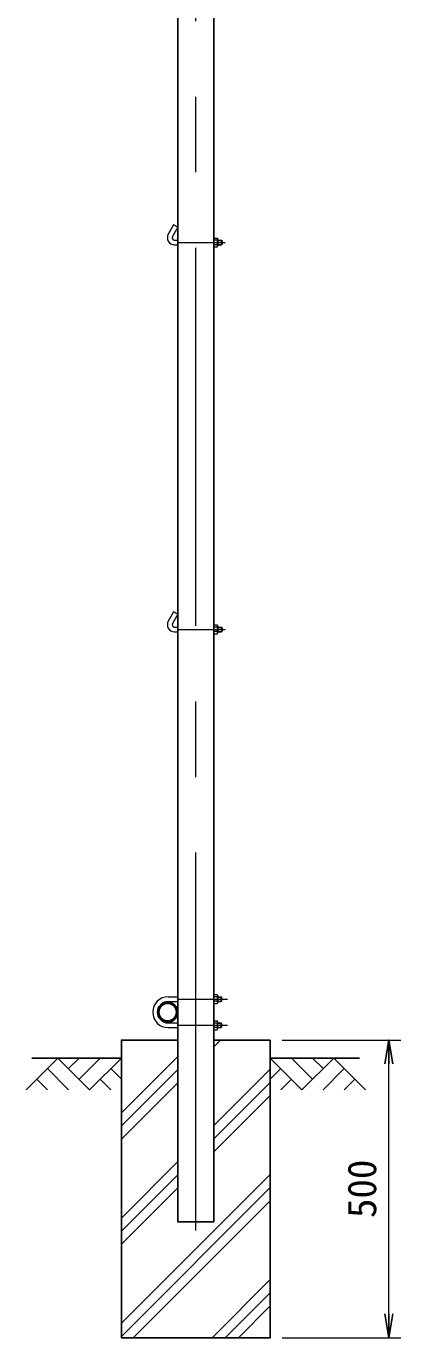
# Model space of a CAD drawing. Units: millimetres, scale not verified. Extents: x -5699 to 5699, y -3329 to 3329.
# Drawn here: x -1810 to -1182, y -1651 to 552 of the extents above; entities that cross this region are included whole.
import ezdxf
from ezdxf.enums import TextEntityAlignment as Align

# ---------------------------------------------------------------- set-up
doc = ezdxf.new("R2010")
doc.units = ezdxf.units.MM
doc.header["$LTSCALE"] = 20
doc.linetypes.add('USER3', pattern=[50.8, 31.75, -6.35, 6.35, -6.35])
for name, color, linetype, lineweight in [('0-B_0', 7, 'Continuous', 25), ('0-C_D-STR1', 1, 'Continuous', 25), ('0-E_D-STR3', 3, 'Continuous', 13), ('0-F_D-BMK', 2, 'USER3', 13), ('1-0_D-STR-DIM', 7, 'Continuous', 13), ('1-2_D-DCR-HCH', 7, 'Continuous', 13), ('1-3_D-STR4', 7, 'Continuous', 25), ('1-4_D-BGD', 7, 'Continuous', 25)]:
    doc.layers.add(name, color=color, linetype=linetype, lineweight=lineweight)
doc.styles.add('ＭＳ ゴシック', font='')
doc.styles.get('ＭＳ ゴシック').set_extended_font_data('MS Gothic')

# ---------------------------------------------------------------- blocks, each defined once
blk = doc.blocks.new('_OPEN')
at = {"layer": '0-B_0'}
blk.add_line((-20, 3.33), (0, 0), dxfattribs=at)
blk.add_lwpolyline([(-20, -3.33), (0, 0), (-20, 0)], dxfattribs=at)

msp = doc.modelspace()

# ---------------------------------------------------------------- linework, layer by layer
at = {"layer": '0-C_D-STR1'}
msp.add_lwpolyline([(-1556.07, 864.78), (-1556.07, -1456.22), (-1495.57, -1456.22), (-1495.57, 864.78)], dxfattribs=at)
for radius in [17, 14.7]:
    msp.add_circle((-1573.07, -1104.22), radius, dxfattribs=at)
at = {"layer": '0-E_D-STR3'}
for p, q in [((-1563, 218.37), (-1572, 202.78)), ((-1556.07, 214.37), (-1565.07, 198.78)), ((-1556.07, 214.37), (-1563, 218.37)), ((-1561.6, 192.78), (-1556.07, 192.78)), ((-1561.6, 184.78), (-1556.07, 184.78)), ((-1495.57, 196.28), (-1495.57, 181.28)), ((-1495.57, 196.28), (-1489.77, 196.28)), ((-1489.77, 192.53), (-1495.57, 192.53)), ((-1489.77, 185.03), (-1495.57, 185.03)), ((-1495.57, 181.28), (-1489.77, 181.28)), ((-1489.07, 194.7), (-1489.07, 183.13)), ((-1489.07, 192.78), (-1482.8, 192.78)), ((-1489.07, 192.08), (-1482.1, 192.08)), ((-1489.07, 185.48), (-1482.1, 185.48)), ((-1489.07, 184.78), (-1482.8, 184.78)), ((-1482.8, 192.78), (-1482.8, 184.78)), ((-1481.6, 191.58), (-1482.8, 192.78)), ((-1482.8, 184.78), (-1481.6, 185.98)), ((-1481.6, 191.58), (-1481.6, 185.98)), ((-1481.6, 191.58), (-1481.6, 185.98)), ((-1563, -431.63), (-1572, -447.22)), ((-1556.07, -435.63), (-1565.07, -451.22)), ((-1556.07, -435.63), (-1563, -431.63)), ((-1561.6, -457.22), (-1556.07, -457.22)), ((-1495.57, -453.72), (-1495.57, -468.72)), ((-1495.57, -453.72), (-1489.77, -453.72)), ((-1489.77, -457.47), (-1495.57, -457.47)), ((-1489.07, -455.3), (-1489.07, -466.87)), ((-1489.07, -457.22), (-1482.8, -457.22)), ((-1489.07, -457.92), (-1482.1, -457.92)), ((-1482.8, -457.22), (-1482.8, -465.22)), ((-1481.6, -458.42), (-1482.8, -457.22)), ((-1481.6, -458.42), (-1481.6, -464.02)), ((-1481.6, -458.42), (-1481.6, -464.02)), ((-1561.6, -465.22), (-1556.07, -465.22)), ((-1489.77, -464.97), (-1495.57, -464.97)), ((-1495.57, -468.72), (-1489.77, -468.72)), ((-1489.07, -464.52), (-1482.1, -464.52)), ((-1489.07, -465.22), (-1482.8, -465.22)), ((-1482.8, -465.22), (-1481.6, -464.02)), ((-1572.07, -1078.22), (-1556.07, -1078.22)), ((-1495.57, -1074.72), (-1489.77, -1074.72)), ((-1489.77, -1078.47), (-1495.57, -1078.47)), ((-1489.07, -1076.3), (-1489.07, -1087.87)), ((-1489.07, -1078.22), (-1483.27, -1078.22)), ((-1489.07, -1078.92), (-1482.57, -1078.92)), ((-1483.27, -1078.22), (-1482.07, -1079.42)), ((-1483.27, -1086.22), (-1483.27, -1078.22)), ((-1482.07, -1085.02), (-1482.07, -1079.42)), ((-1572.07, -1086.22), (-1556.07, -1086.22)), ((-1489.77, -1085.97), (-1495.57, -1085.97)), ((-1489.07, -1085.52), (-1482.57, -1085.52)), ((-1489.07, -1086.22), (-1483.27, -1086.22)), ((-1482.07, -1085.02), (-1483.27, -1086.22)), ((-1572.07, -1122.22), (-1556.07, -1122.22)), ((-1495.57, -1133.72), (-1495.57, -1118.72)), ((-1495.57, -1118.72), (-1489.77, -1118.72)), ((-1489.77, -1122.47), (-1495.57, -1122.47)), ((-1489.07, -1132.14), (-1489.07, -1120.58)), ((-1489.07, -1122.22), (-1483.27, -1122.22)), ((-1489.07, -1122.92), (-1482.57, -1122.92)), ((-1483.27, -1122.22), (-1482.07, -1123.42)), ((-1482.07, -1129.02), (-1482.07, -1123.42)), ((-1572.07, -1130.22), (-1556.07, -1130.22)), ((-1489.77, -1129.97), (-1495.57, -1129.97)), ((-1495.57, -1133.72), (-1489.77, -1133.72)), ((-1489.07, -1129.52), (-1482.57, -1129.52)), ((-1489.07, -1130.22), (-1483.27, -1130.22))]:
    msp.add_line(p, q, dxfattribs=at)
for points in [[(-1495.57, -1074.72), (-1495.57, -1089.72), (-1489.77, -1089.72)], [(-1482.07, -1129.02), (-1483.27, -1130.22), (-1483.27, -1122.22)]]:
    msp.add_lwpolyline(points, dxfattribs=at)
for centre, radius, start, end in [((-1561.6, 196.78), 12, 150, 270), ((-1561.6, 196.78), 4, 150, 270), ((-1491.87, 194.4), 2.81, 318.21899, 41.78101), ((-1499.46, 188.78), 10.39, 338.85295, 21.14705), ((-1491.93, 183.15), 2.86, 319.0514, 40.9486), ((-1561.6, -453.22), 12, 150, 270), ((-1561.6, -453.22), 4, 150, 270), ((-1491.87, -455.6), 2.81, 318.21899, 41.78101), ((-1499.46, -461.22), 10.39, 338.85295, 21.14705), ((-1491.93, -466.85), 2.86, 319.0514, 40.9486), ((-1572.07, -1104.22), 26, 90, 270), ((-1491.87, -1076.6), 2.81, 318.21899, 41.78101), ((-1499.46, -1082.22), 10.39, 338.85295, 21.14705), ((-1572.07, -1104.22), 18, 90, 270), ((-1491.93, -1087.85), 2.86, 319.0514, 40.9486), ((-1491.93, -1120.6), 2.86, 319.0514, 40.9486), ((-1499.46, -1126.22), 10.39, 338.85295, 21.14705), ((-1491.87, -1131.85), 2.81, 318.21899, 41.78101)]:
    msp.add_arc(centre, radius, start, end, dxfattribs=at)
at = {"layer": '0-F_D-BMK'}
for p, q in [((-1525.82, -1471.22), (-1525.82, 888.78)), ((-1556.07, 188.78), (-1476.71, 188.78)), ((-1556.07, -461.22), (-1476.71, -461.22)), ((-1556.07, -1082.22), (-1472.47, -1082.22)), ((-1556.07, -1126.22), (-1472.47, -1126.22))]:
    msp.add_line(p, q, dxfattribs=at)
at = {"layer": '1-0_D-STR-DIM'}
for p, q in [((-1380.82, -1151.22), (-1181.8, -1151.22)), ((-1201.8, -1611.22), (-1201.8, -1191.22)), ((-1380.82, -1651.22), (-1181.8, -1651.22))]:
    msp.add_line(p, q, dxfattribs=at)
at = {"layer": '1-2_D-DCR-HCH'}
for p, q in [((-1495.57, -1162.21), (-1484.58, -1151.22)), ((-1757.24, -1181.22), (-1810.45, -1234.43)), ((-1757.24, -1181.22), (-1704.03, -1234.43)), ((-1739.5, -1198.96), (-1721.77, -1181.22)), ((-1721.77, -1216.7), (-1686.29, -1181.22)), ((-1704.03, -1234.43), (-1650.82, -1181.22)), ((-1650.82, -1273.27), (-1556.07, -1178.52)), ((-1347.61, -1234.43), (-1400.82, -1181.22)), ((-1329.87, -1216.7), (-1365.34, -1181.22)), ((-1294.39, -1181.22), (-1347.61, -1234.43)), ((-1312.04, -1199.05), (-1329.87, -1181.22)), ((-1294.39, -1181.22), (-1241.18, -1234.43)), ((-1774.98, -1198.96), (-1739.34, -1234.43)), ((-1668.55, -1198.96), (-1650.82, -1216.61)), ((-1650.82, -1295.36), (-1556.07, -1200.61)), ((-1495.57, -1294.79), (-1400.82, -1200.04)), ((-1383.08, -1198.96), (-1400.82, -1216.61)), ((-1276.66, -1198.96), (-1312.29, -1234.43)), ((-1792.72, -1216.7), (-1774.9, -1234.43)), ((-1686.29, -1216.7), (-1668.47, -1234.43)), ((-1650.82, -1317.46), (-1556.07, -1222.71)), ((-1495.57, -1316.89), (-1400.82, -1222.14)), ((-1365.34, -1216.7), (-1383.16, -1234.43)), ((-1258.92, -1216.7), (-1276.74, -1234.43)), ((-1495.57, -1338.99), (-1400.82, -1244.24)), ((-1650.82, -1450.04), (-1556.07, -1355.29)), ((-1650.82, -1626.82), (-1400.82, -1376.82)), ((-1650.82, -1472.14), (-1556.07, -1377.39)), ((-1650.82, -1648.92), (-1400.82, -1398.92)), ((-1650.82, -1494.24), (-1556.07, -1399.49)), ((-1631.02, -1651.22), (-1400.82, -1421.01)), ((-1498.44, -1651.22), (-1400.82, -1553.6)), ((-1476.35, -1651.22), (-1400.82, -1575.69)), ((-1454.25, -1651.22), (-1400.82, -1597.79))]:
    msp.add_line(p, q, dxfattribs=at)
at = {"layer": '1-3_D-STR4'}
msp.add_line((-1400.82, -1151.22), (-1495.57, -1151.22), dxfattribs=at)
msp.add_lwpolyline([(-1556.07, -1151.22), (-1650.82, -1151.22), (-1650.82, -1651.22), (-1400.82, -1651.22), (-1400.82, -1151.22)], dxfattribs=at)
at = {"layer": '1-4_D-BGD'}
for p, q in [((-1800.82, -1181.22), (-1650.82, -1181.22)), ((-1250.82, -1181.22), (-1400.82, -1181.22))]:
    msp.add_line(p, q, dxfattribs=at)

# ---------------------------------------------------------------- block references
at = {"layer": '1-0_D-STR-DIM', "xscale": 2, "yscale": 2}
for p, rotation in [((-1201.8, -1151.22), 90), ((-1201.8, -1651.22), 270)]:
    msp.add_blockref('_OPEN', p, dxfattribs=dict(at, rotation=rotation))

# ---------------------------------------------------------------- texts
at = {"layer": '1-0_D-STR-DIM', "style": 'ＭＳ ゴシック'}
msp.add_text('500', height=48.09, rotation=90, dxfattribs=at).set_placement((-1208.55, -1450.1), align=Align.BOTTOM_LEFT)

doc.saveas('drawing.dxf')
